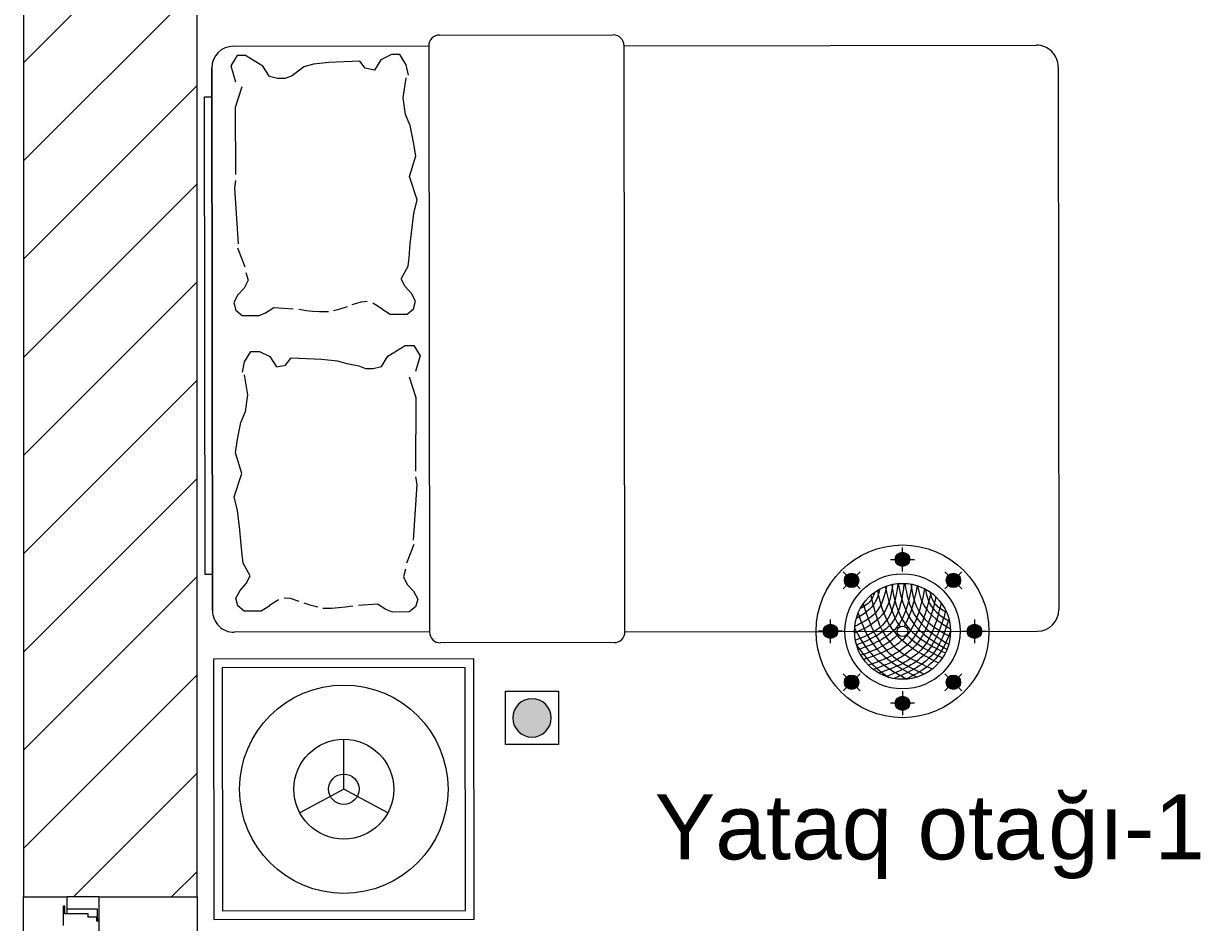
# Model space of a CAD drawing. Header units: millimetres. Extents: x 1680 to 166026, y 35966 to 91121.
# Drawn here: x 124690 to 127401, y 58896 to 60967 of the extents above; entities that cross this region are included whole.
import ezdxf

# ---------------------------------------------------------------- set-up
doc = ezdxf.new("R2010")
doc.units = ezdxf.units.MM
doc.layers.add('A-GLAZ', color=151, linetype='Continuous', lineweight=18)
doc.styles.add('Arial', font='arial.ttf', dxfattribs={"height": 150})

# ---------------------------------------------------------------- blocks, each defined once
blk = doc.blocks.new('plan')
at = {"color": 252, "lineweight": 20, "true_color": 0x939598}
for p, q in [((495672.1, -195672.2), (495672.1, -200002.2)), ((496072.1, -200002.2), (496072.1, -197272.2)), ((496630.7, -198017), (497030.7, -198016.4)), ((496155.7, -198042.7), (496605.7, -198042)), ((496605.7, -198042), (496607.5, -199392)), ((497055.7, -198041.4), (498005.7, -198040.1)), ((497057.5, -199391.4), (497055.7, -198041.4)), ((496164.2, -198064), (496149.6, -198087.9)), ((496183.7, -198064), (496164.2, -198064)), ((496223.8, -198088.6), (496183.7, -198064)), ((496340.5, -198084), (496318.1, -198089.9)), ((496375.7, -198080), (496340.5, -198084)), ((496446.6, -198076.7), (496375.7, -198080)), ((496459.4, -198093.4), (496446.6, -198076.7)), ((496495.2, -198073.6), (496480.6, -198097.4)), ((496519.6, -198061.6), (496495.2, -198073.6)), ((496539.1, -198061.6), (496519.6, -198061.6)), ((496553.8, -198085.4), (496539.1, -198061.6)), ((496558.7, -198109.2), (496553.8, -198085.4)), ((496105.8, -198092.7), (496107.5, -199342.7)), ((496107.5, -199342.7), (496105.8, -198092.7)), ((496149.6, -198087.9), (496160.4, -198124.4)), ((496238.4, -198112.4), (496223.8, -198088.6)), ((496257.4, -198117.1), (496238.4, -198112.4)), ((496291, -198111.2), (496275, -198117)), ((496318.1, -198089.9), (496291, -198111.2)), ((496480.6, -198097.4), (496459.4, -198093.4)), ((498055.8, -198090), (498057.5, -199340)), ((496175, -198136.3), (496159.8, -198183.8)), ((496275, -198117), (496257.4, -198117.1)), ((496546.7, -198161.6), (496553.8, -198115.2)), ((496090.8, -199259.5), (496089.3, -198159.5)), ((496089.3, -198159.5), (496105.9, -198159.5)), ((496552, -198199.8), (496546.7, -198161.6)), ((496159.8, -198183.8), (496160.3, -198338.2)), ((496562.5, -198225.3), (496552, -198199.8)), ((496570.3, -198263.5), (496562.5, -198225.3)), ((496575.6, -198295.3), (496570.3, -198263.5)), ((496561.1, -198342.8), (496575.6, -198295.3)), ((496160.3, -198351.8), (496158, -198369.5)), ((496578.7, -198396.3), (496561.1, -198342.8)), ((496158, -198369.5), (496166.8, -198497.6)), ((496571, -198428.1), (496578.7, -198396.3)), ((496565.8, -198472.7), (496571, -198428.1)), ((496563.2, -198498.2), (496565.8, -198472.7)), ((496165.3, -198507.2), (496181.7, -198550.7)), ((496560.7, -198530), (496563.2, -198498.2)), ((496558.1, -198549.1), (496560.7, -198530)), ((496184.4, -198563.8), (496189.3, -198581.7)), ((496542.4, -198578.5), (496558.1, -198549.1)), ((496180.6, -198599.6), (496166.1, -198615.2)), ((496189.3, -198581.7), (496180.6, -198599.6)), ((496551.1, -198596.4), (496542.4, -198578.5)), ((496565.7, -198611.9), (496551.1, -198596.4)), ((496166.1, -198615.2), (496156.4, -198633)), ((496575.5, -198629.8), (496565.7, -198611.9)), ((496156.4, -198633), (496161.3, -198650.9)), ((496161.3, -198650.9), (496175.9, -198662.8)), ((496229.6, -198656.8), (496249.1, -198644.8)), ((496249.1, -198644.8), (496293, -198647.4)), ((496306.1, -198648.7), (496323.5, -198651.3)), ((496323.5, -198651.3), (496338.8, -198652.6)), ((496338.8, -198652.6), (496354, -198653.9)), ((496354, -198653.9), (496374.7, -198653.9)), ((496386.7, -198651.2), (496401.9, -198647.2)), ((496401.9, -198647.2), (496418.3, -198641.9)), ((496429.2, -198637.9), (496449.9, -198631.2)), ((496449.9, -198631.2), (496464, -198629.9)), ((496477.1, -198633.8), (496497.8, -198647.1)), ((496497.4, -198647.8), (496517, -198659.7)), ((496556, -198659.6), (496570.6, -198647.7)), ((496570.6, -198647.7), (496575.5, -198629.8)), ((496175.9, -198662.8), (496214.9, -198662.8)), ((496214.9, -198662.8), (496229.6, -198656.8)), ((496517, -198659.7), (496556, -198659.6)), ((496511.4, -198756.5), (496551.4, -198731.8)), ((496551.4, -198731.8), (496570.9, -198731.7)), ((496570.9, -198731.7), (496585.5, -198755.6)), ((496181.4, -198769.6), (496196, -198745.7)), ((496196, -198745.7), (496215.5, -198745.7)), ((496215.5, -198745.7), (496239.9, -198757.6)), ((496239.9, -198757.6), (496254.6, -198781.4)), ((496275.7, -198777.3), (496288.5, -198760.6)), ((496288.5, -198760.6), (496359.4, -198763.7)), ((496359.4, -198763.7), (496394.6, -198767.6)), ((496496.8, -198780.3), (496511.4, -198756.5)), ((496585.5, -198755.6), (496574.8, -198792.1)), ((496176.5, -198793.4), (496181.4, -198769.6)), ((496254.6, -198781.4), (496275.7, -198777.3)), ((496394.6, -198767.6), (496417, -198773.4)), ((496417, -198773.4), (496444.2, -198779.2)), ((496444.2, -198779.2), (496460.2, -198785)), ((496460.2, -198785), (496477.8, -198785)), ((496477.8, -198785), (496496.8, -198780.3)), ((496188.6, -198845.8), (496181.4, -198799.4)), ((496560.2, -198804.1), (496575.6, -198851.5)), ((496183.5, -198884), (496188.6, -198845.8)), ((496575.6, -198851.5), (496575.5, -199021.3)), ((496173.1, -198909.5), (496183.5, -198884)), ((496165.3, -198947.7), (496173.1, -198909.5)), ((496160.1, -198979.5), (496165.3, -198947.7)), ((496174.8, -199027), (496160.1, -198979.5)), ((496157.3, -199080.5), (496174.8, -199027)), ((496575.5, -199034.9), (496578, -199052.5)), ((496578, -199052.5), (496569.5, -199180.7)), ((496165.1, -199112.3), (496157.3, -199080.5)), ((496170.4, -199156.9), (496165.1, -199112.3)), ((496173, -199182.4), (496170.4, -199156.9)), ((496175.7, -199214.2), (496173, -199182.4)), ((496571, -199190.3), (496554.7, -199233.8)), ((496178.3, -199233.3), (496175.7, -199214.2)), ((496194.1, -199262.7), (496178.3, -199233.3)), ((496552.1, -199247), (496547.2, -199264.9)), ((496107.4, -199259.5), (496090.8, -199259.5)), ((496185.4, -199280.6), (496194.1, -199262.7)), ((496547.2, -199264.9), (496555.9, -199282.7)), ((496161.2, -199314), (496170.9, -199296.1)), ((496170.9, -199296.1), (496185.4, -199280.6)), ((496555.9, -199282.7), (496570.5, -199298.3)), ((496570.5, -199298.3), (496580.3, -199316.1)), ((496166.1, -199331.9), (496161.2, -199314)), ((496180.7, -199343.8), (496166.1, -199331.9)), ((496239.3, -199331.8), (496219.8, -199343.7)), ((496259.6, -199317.8), (496238.9, -199331.1)), ((496286.8, -199315.1), (496272.6, -199313.8)), ((496307.5, -199321.7), (496286.8, -199315.1)), ((496334.7, -199331), (496318.4, -199325.7)), ((496350, -199334.9), (496334.7, -199331)), ((496430.6, -199332.2), (496413.2, -199334.9)), ((496487.6, -199328.2), (496443.7, -199330.8)), ((496507.1, -199340), (496487.6, -199328.2)), ((496575.4, -199334), (496560.8, -199345.9)), ((496580.3, -199316.1), (496575.4, -199334)), ((496219.8, -199343.7), (496180.7, -199343.8)), ((496382.7, -199337.6), (496362, -199337.6)), ((496397.9, -199336.2), (496382.7, -199337.6)), ((496413.2, -199334.9), (496397.9, -199336.2)), ((496521.8, -199346), (496507.1, -199340)), ((496560.8, -199345.9), (496521.8, -199346)), ((496607.5, -199392), (496157.5, -199392.7)), ((497057.5, -199391.4), (498007.5, -199390.1)), ((497032.6, -199416.4), (496632.6, -199417)), ((496709.6, -199453.8), (496109.6, -199454.6)), ((496109.6, -199454.6), (496110.4, -200054.6)), ((496710.4, -200053.8), (496709.6, -199453.8)), ((496689.6, -199473.8), (496129.6, -199474.6)), ((496129.6, -199474.6), (496130.4, -200034.6)), ((496690.4, -200033.8), (496689.6, -199473.8)), ((496410, -199754.2), (496409.9, -199639.2)), ((496410, -199754.2), (496308.8, -199808.7)), ((496511.4, -199808.5), (496410, -199754.2)), ((495672.1, -200002.2), (495772.9, -200002.2)), ((495672.1, -201602.2), (495672.1, -200002.2)), ((495845.3, -200002.2), (496072.1, -200002.2)), ((496072.1, -200002.2), (496072.1, -201602.2)), ((496130.4, -200034.6), (496690.4, -200033.8)), ((496110.4, -200054.6), (496710.4, -200053.8))]:
    blk.add_line(p, q, dxfattribs=at)
at = {"color": 252, "linetype": 'Continuous', "lineweight": 20, "true_color": 0x939598}
for p, q in [((495672.1, -198080.6), (496072.1, -197680.6)), ((495672.1, -198306.9), (496072.1, -197906.9)), ((495672.1, -198533.2), (496072.1, -198133.2)), ((495672.1, -198759.4), (496072.1, -198359.4)), ((495672.1, -198985.7), (496072.1, -198585.7)), ((495672.1, -199212), (496072.1, -198812)), ((495672.1, -199438.3), (496072.1, -199038.3)), ((495672.1, -199664.5), (496072.1, -199264.5)), ((495672.1, -199890.8), (496072.1, -199490.8)), ((495787, -200002.2), (496072.1, -199717.1)), ((496013.2, -200002.2), (496072.1, -199943.4))]:
    blk.add_line(p, q, dxfattribs=at)
at = {"color": 252, "lineweight": 20, "true_color": 0x939598}
for radius in [240, 115, 35]:
    blk.add_circle((496410, -199754.2), radius, dxfattribs=at)
for centre, radius, start, end in [((496630.7, -198042), 25, 90.0788, 180.0788), ((497030.7, -198041.4), 25, 0.0788, 90.0788), ((496155.8, -198092.7), 50, 90.0788, 180.0788), ((498005.8, -198090.1), 50, 0.0788, 90.0788), ((496157.5, -199342.7), 50, 180.0788, 270.0788), ((498007.5, -199340.1), 50, 270.0788, 0.0788), ((496632.5, -199392), 25, 180.0788, 270.0788), ((497032.5, -199391.4), 25, 270.0788, 0.0788)]:
    blk.add_arc(centre, radius, start, end, dxfattribs=at)
at = {"layer": 'A-GLAZ', "color": 252, "lineweight": 20, "true_color": 0x939598}
for p, q in [((495772.1, -200003), (495772.1, -200029.8)), ((495845.3, -200002.2), (495772.9, -200002.2)), ((495846.1, -200052), (495846.1, -200003)), ((495763.6, -200024.5), (495763.6, -200067.9)), ((495767.1, -200023.7), (495764.4, -200023.7)), ((495767.1, -200041.2), (495767.1, -200023.7)), ((495772.1, -200029.8), (495842.1, -200029.8)), ((495772.1, -200029.8), (495772.1, -200041.2)), ((495842.1, -200029.8), (495842.1, -200052.8)), ((495821.1, -200041.2), (495767.1, -200041.2)), ((495821.1, -200048.9), (495821.1, -200041.2)), ((495841.1, -200048.9), (495821.1, -200048.9)), ((495841.1, -200057.8), (495841.1, -200048.9)), ((495845.3, -200057.8), (495841.1, -200057.8)), ((495842.1, -200052.8), (495845.3, -200052.7)), ((495842.1, -200052.8), (495842.1, -200057.8)), ((495846.1, -200058.6), (495846.1, -200052)), ((495846.1, -200089), (495846.1, -200058.6))]:
    blk.add_line(p, q, dxfattribs=at)
for centre, start, end in [((495772.9, -200003), 90, 180), ((495845.3, -200003), 0, 90), ((495764.4, -200024.5), 90, 180), ((495845.3, -200052), 266.2624, 0), ((495845.3, -200058.6), 0, 90)]:
    blk.add_arc(centre, 0.8, start, end, dxfattribs=at)
at = {"color": 252, "lineweight": 20, "true_color": 0x939598, "style": 'Arial'}
for s, p in [('Yataq ota', (497125.9, -199915.8)), ('ğ', (498032.6, -199915.8)), ('ı-1', (498149.1, -199915.8))]:
    blk.add_text(s, height=150, dxfattribs=at).set_placement(p)
blk = doc.blocks.new('sdf')
at = {"lineweight": 13}
h = blk.add_hatch(color=152, dxfattribs=at)
h.set_gradient(color1=(39, 118, 187), one_color=1, tint=1, name='SPHERICAL')
edge = h.paths.add_edge_path()
edge.add_arc((174603.8, -96220), 30, 0, 360)
h = blk.add_hatch(color=152, dxfattribs=at)
h.set_gradient(color1=(39, 118, 187), one_color=1, tint=1, name='SPHERICAL')
edge = h.paths.add_edge_path()
edge.add_arc((174391.6, -96307.8), 30, 0, 360)
h = blk.add_hatch(color=152, dxfattribs=at)
h.set_gradient(color1=(39, 118, 187), one_color=1, tint=1, name='SPHERICAL')
edge = h.paths.add_edge_path()
edge.add_arc((174815.9, -96307.8), 30, 0, 360)
h = blk.add_hatch(color=152, dxfattribs=at)
h.set_gradient(color1=(39, 118, 187), one_color=1, tint=1, name='SPHERICAL')
edge = h.paths.add_edge_path()
edge.add_arc((174303.8, -96520), 30, 0, 360)
h = blk.add_hatch(color=152, dxfattribs=at)
h.set_gradient(color1=(39, 118, 187), one_color=1, tint=1, name='SPHERICAL')
edge = h.paths.add_edge_path()
edge.add_arc((174903.8, -96520), 30, 0, 360)
h = blk.add_hatch(color=152, dxfattribs=at)
h.set_gradient(color1=(39, 118, 187), one_color=1, tint=1, name='SPHERICAL')
edge = h.paths.add_edge_path()
edge.add_arc((174391.6, -96732.1), 30, 0, 360)
h = blk.add_hatch(color=152, dxfattribs=at)
h.set_gradient(color1=(39, 118, 187), one_color=1, tint=1, name='SPHERICAL')
edge = h.paths.add_edge_path()
edge.add_arc((174815.9, -96732.1), 30, 0, 360)
h = blk.add_hatch(color=152, dxfattribs=at)
h.set_gradient(color1=(39, 118, 187), one_color=1, tint=1, name='SPHERICAL')
edge = h.paths.add_edge_path()
edge.add_arc((174603.8, -96820), 30, 0, 360)
at = {"color": 35, "lineweight": 13}
for p, q in [((174603.8, -96270), (174603.8, -96170)), ((174553.8, -96220), (174653.8, -96220)), ((174427, -96343.2), (174356.3, -96272.5)), ((174356.3, -96343.2), (174427, -96272.5)), ((174780.6, -96343.2), (174851.3, -96272.5)), ((174780.6, -96272.5), (174851.3, -96343.2)), ((174303.8, -96570), (174303.8, -96470)), ((174903.8, -96470), (174903.8, -96570)), ((174353.8, -96520), (174253.8, -96520)), ((174853.8, -96520), (174953.8, -96520)), ((174427, -96696.8), (174356.3, -96767.5)), ((174427, -96767.5), (174356.3, -96696.8)), ((174780.6, -96696.8), (174851.3, -96767.5)), ((174851.3, -96696.8), (174780.6, -96767.5)), ((174603.8, -96770), (174603.8, -96870)), ((174653.8, -96820), (174553.8, -96820))]:
    blk.add_line(p, q, dxfattribs=at)
for centre, radius in [((174603.8, -96520), 360), ((174603.8, -96220), 30), ((174391.6, -96307.8), 30), ((174603.8, -96520), 240), ((174603.8, -96520), 200), ((174815.9, -96307.8), 30), ((174303.8, -96520), 30), ((174603.8, -96520), 21.9), ((174903.8, -96520), 30), ((174391.6, -96732.1), 30), ((174815.9, -96732.1), 30), ((174603.8, -96820), 30)]:
    blk.add_circle(centre, radius, dxfattribs=at)
for points, knots in [([(174584.9, -96320.9), (174576.7, -96382.1), (174554.7, -96491.7), (174457.8, -96539.2), (174407.3, -96557.2)], [87.127034, 87.127034, 87.127034, 87.127034, 515.000626, 892.13188, 892.13188, 892.13188, 892.13188]), ([(174610, -96320.1), (174603.8, -96379.8), (174582.7, -96499.2), (174474.2, -96553), (174412.1, -96577.2)], [102.551917, 102.551917, 102.551917, 102.551917, 522.038618, 984.008555, 984.008555, 984.008555, 984.008555]), ([(174586.3, -96320.7), (174596.4, -96375.2), (174626.7, -96492.8), (174727.5, -96560.8), (174789.2, -96594.9)], [127.345959, 127.345959, 127.345959, 127.345959, 525.493215, 1026.715203, 1026.715203, 1026.715203, 1026.715203]), ([(174613.8, -96320.2), (174621, -96368.3), (174645.5, -96476.2), (174739.2, -96539.6), (174796.4, -96573.8)], [119.414003, 119.414003, 119.414003, 119.414003, 469.201014, 940.604306, 940.604306, 940.604306, 940.604306]), ([(174563.4, -96324.1), (174557.4, -96364.5), (174539.1, -96458.1), (174457.2, -96504.5), (174403.9, -96527.3)], [48.010129, 48.010129, 48.010129, 48.010129, 338.466915, 741.528119, 741.528119, 741.528119, 741.528119]), ([(174536.5, -96331.6), (174529.8, -96368.1), (174510.5, -96442.7), (174443.8, -96481.3), (174404.8, -96499.3)], [77.764309, 77.764309, 77.764309, 77.764309, 341.87018, 645.248427, 645.248427, 645.248427, 645.248427]), ([(174508.7, -96344), (174504.2, -96364.5), (174487.7, -96416.8), (174443.1, -96449.1), (174411, -96466.7)], [97.860049, 97.860049, 97.860049, 97.860049, 251.210816, 512.449816, 512.449816, 512.449816, 512.449816]), ([(174642.4, -96323.7), (174631.3, -96393.2), (174602.3, -96522.3), (174481.6, -96574.4), (174419, -96596.5)], [88.820743, 88.820743, 88.820743, 88.820743, 577.3948, 1040.539893, 1040.539893, 1040.539893, 1040.539893]), ([(174488.3, -96356.7), (174481.7, -96375.1), (174467.2, -96403.1), (174440, -96419.2), (174427.9, -96424.8)], [114.185018, 114.185018, 114.185018, 114.185018, 257.007362, 355.345519, 355.345519, 355.345519, 355.345519]), ([(174696, -96342.5), (174680.1, -96420.5), (174643.9, -96562.5), (174508.5, -96615.2), (174441.9, -96637.4)], [70.598669, 70.598669, 70.598669, 70.598669, 623.227853, 1115.095428, 1115.095428, 1115.095428, 1115.095428]), ([(174722.5, -96359), (174702.9, -96439.3), (174661.8, -96582.9), (174527.4, -96638.8), (174461.5, -96660.6)], [64.287805, 64.287805, 64.287805, 64.287805, 640.726998, 1130.029142, 1130.029142, 1130.029142, 1130.029142]), ([(174471.9, -96369.7), (174486.8, -96439.6), (174525.8, -96579.9), (174656.1, -96645.6), (174728.6, -96676.3)], [106.598131, 106.598131, 106.598131, 106.598131, 613.840881, 1168.455601, 1168.455601, 1168.455601, 1168.455601]), ([(174499.2, -96349.5), (174511.4, -96408.7), (174551.5, -96542.5), (174677.3, -96613.2), (174754.4, -96651.6)], [184.65679, 184.65679, 184.65679, 184.65679, 619.695362, 1226.845026, 1226.845026, 1226.845026, 1226.845026]), ([(174558.9, -96325.1), (174568.2, -96384.3), (174599.2, -96510.6), (174713.7, -96576.7), (174782.5, -96609.8)], [153.411273, 153.411273, 153.411273, 153.411273, 581.016723, 1117.340859, 1117.340859, 1117.340859, 1117.340859]), ([(174638.4, -96323), (174644.3, -96366), (174666.2, -96461.1), (174750.1, -96514.4), (174802.6, -96542)], [130.724066, 130.724066, 130.724066, 130.724066, 442.024302, 858.516294, 858.516294, 858.516294, 858.516294]), ([(174666.5, -96330), (174672.2, -96361.9), (174694.2, -96437.1), (174760.5, -96483.9), (174803.5, -96510)], [173.337579, 173.337579, 173.337579, 173.337579, 410.341477, 767.963956, 767.963956, 767.963956, 767.963956]), ([(174699.6, -96344.4), (174703.2, -96369.5), (174718.2, -96425.4), (174767.4, -96459.5), (174799.2, -96477.3)], [151.654042, 151.654042, 151.654042, 151.654042, 336.688466, 594.832141, 594.832141, 594.832141, 594.832141]), ([(174717.7, -96355.6), (174721.6, -96374.4), (174735.2, -96409.3), (174767.4, -96430.1), (174786.6, -96438.9)], [215.658185, 215.658185, 215.658185, 215.658185, 361.083397, 516.097072, 516.097072, 516.097072, 516.097072]), ([(174440, -96405.2), (174462, -96476), (174510.3, -96606.2), (174632.3, -96670.6), (174694, -96698.5)], [99.424039, 99.424039, 99.424039, 99.424039, 629.127892, 1114.675273, 1114.675273, 1114.675273, 1114.675273]), ([(174743.2, -96376.5), (174724.8, -96453.9), (174683.7, -96596.6), (174550.5, -96655.1), (174482.1, -96678.7)], [80.064181, 80.064181, 80.064181, 80.064181, 637.286148, 1147.355774, 1147.355774, 1147.355774, 1147.355774]), ([(174764.9, -96401.5), (174746.9, -96476.6), (174705.9, -96616.3), (174573.1, -96671.1), (174504.9, -96693.8)], [81.36813, 81.36813, 81.36813, 81.36813, 621.978078, 1127.618403, 1127.618403, 1127.618403, 1127.618403]), ([(174418.5, -96444.6), (174435.6, -96493.7), (174484.5, -96609.7), (174595, -96674.7), (174664.4, -96710.6)], [139.017702, 139.017702, 139.017702, 139.017702, 517.929626, 1077.804413, 1077.804413, 1077.804413, 1077.804413]), ([(174784, -96433.3), (174765.1, -96498.8), (174722.6, -96626.6), (174600.5, -96682.6), (174536.2, -96708.2)], [62.616871, 62.616871, 62.616871, 62.616871, 546.880384, 1037.521743, 1037.521743, 1037.521743, 1037.521743]), ([(174797.2, -96469.2), (174780, -96526.4), (174738.1, -96640.3), (174627.8, -96692.3), (174567.5, -96716.7)], [94.252796, 94.252796, 94.252796, 94.252796, 520.834846, 982.917438, 982.917438, 982.917438, 982.917438]), ([(174404.3, -96505.8), (174421.7, -96541.2), (174473.4, -96632.2), (174562.4, -96688.1), (174622.8, -96719.1)], [151.435332, 151.435332, 151.435332, 151.435332, 442.925444, 937.081426, 937.081426, 937.081426, 937.081426]), ([(174803.8, -96519), (174788.2, -96562.4), (174748.2, -96648.5), (174665.1, -96696.8), (174617.8, -96719.5)], [178.434473, 178.434473, 178.434473, 178.434473, 513.738055, 892.563705, 892.563705, 892.563705, 892.563705]), ([(174412.1, -96577.2), (174434, -96608.7), (174474.3, -96658.7), (174525.3, -96697.3), (174547.4, -96711.9)], [283.894038, 283.894038, 283.894038, 283.894038, 569.95675, 769.811574, 769.811574, 769.811574, 769.811574])]:
    blk.add_open_spline(points, degree=3, knots=knots, dxfattribs=at)
for points in [[(174531.5, -96333.5), (174544.6, -96395.1), (174561.4, -96453.9), (174593.4, -96500.6)], [(174665.4, -96329.7), (174653.2, -96391.7), (174639, -96451.8), (174610.2, -96499)], [(174585.5, -96532.1), (174547.4, -96573.4), (174491.5, -96598.9), (174430.6, -96620)], [(174620.8, -96533.9), (174660.2, -96574.3), (174713.5, -96603.8), (174770.5, -96630.4)]]:
    blk.add_open_spline(points, degree=3, dxfattribs=at)
blk = doc.blocks.new('A$C513457DA')
at = {"lineweight": 13}
h = blk.add_hatch(color=20, dxfattribs=at)
h.set_gradient(color1=(255, 63, 0), one_color=1, tint=1, name='SPHERICAL')
h.paths.add_polyline_path([(0, 65.5, 1), (131.1, 65.5, 1)])
at = {"color": 7, "lineweight": 13}
blk.add_circle((65.5, 65.5, 13.2), 65.5, dxfattribs=at)
blk = doc.blocks.new('asdasdasda')
at = {"color": 7, "lineweight": 5}
blk.add_lwpolyline([(61.4, 61.4), (61.4, -61.4), (-61.4, -61.4), (-61.4, 61.4)], close=True, dxfattribs=at)
at = {"color": 7, "lineweight": 13, "xscale": -0.6762847886416495, "yscale": 0.6762847886416495, "zscale": 0.6762847886416495, "rotation": 180}
blk.add_blockref('A$C513457DA', (-44.3, 44.3, -9), dxfattribs=at)

msp = doc.modelspace()

# ---------------------------------------------------------------- block references
for name, p in [('plan', (-370982.2, 258957.2)), ('asdasdasda', (125861.3, 59367.3))]:
    msp.add_blockref(name, p)
at = {"color": 1, "lineweight": 50, "xscale": 0.5528250000000002, "yscale": 0.5528250000000002, "zscale": 0.5528250000000002}
msp.add_blockref('sdf', (30189.5, 112925.4), dxfattribs=at)

doc.saveas('drawing.dxf')
